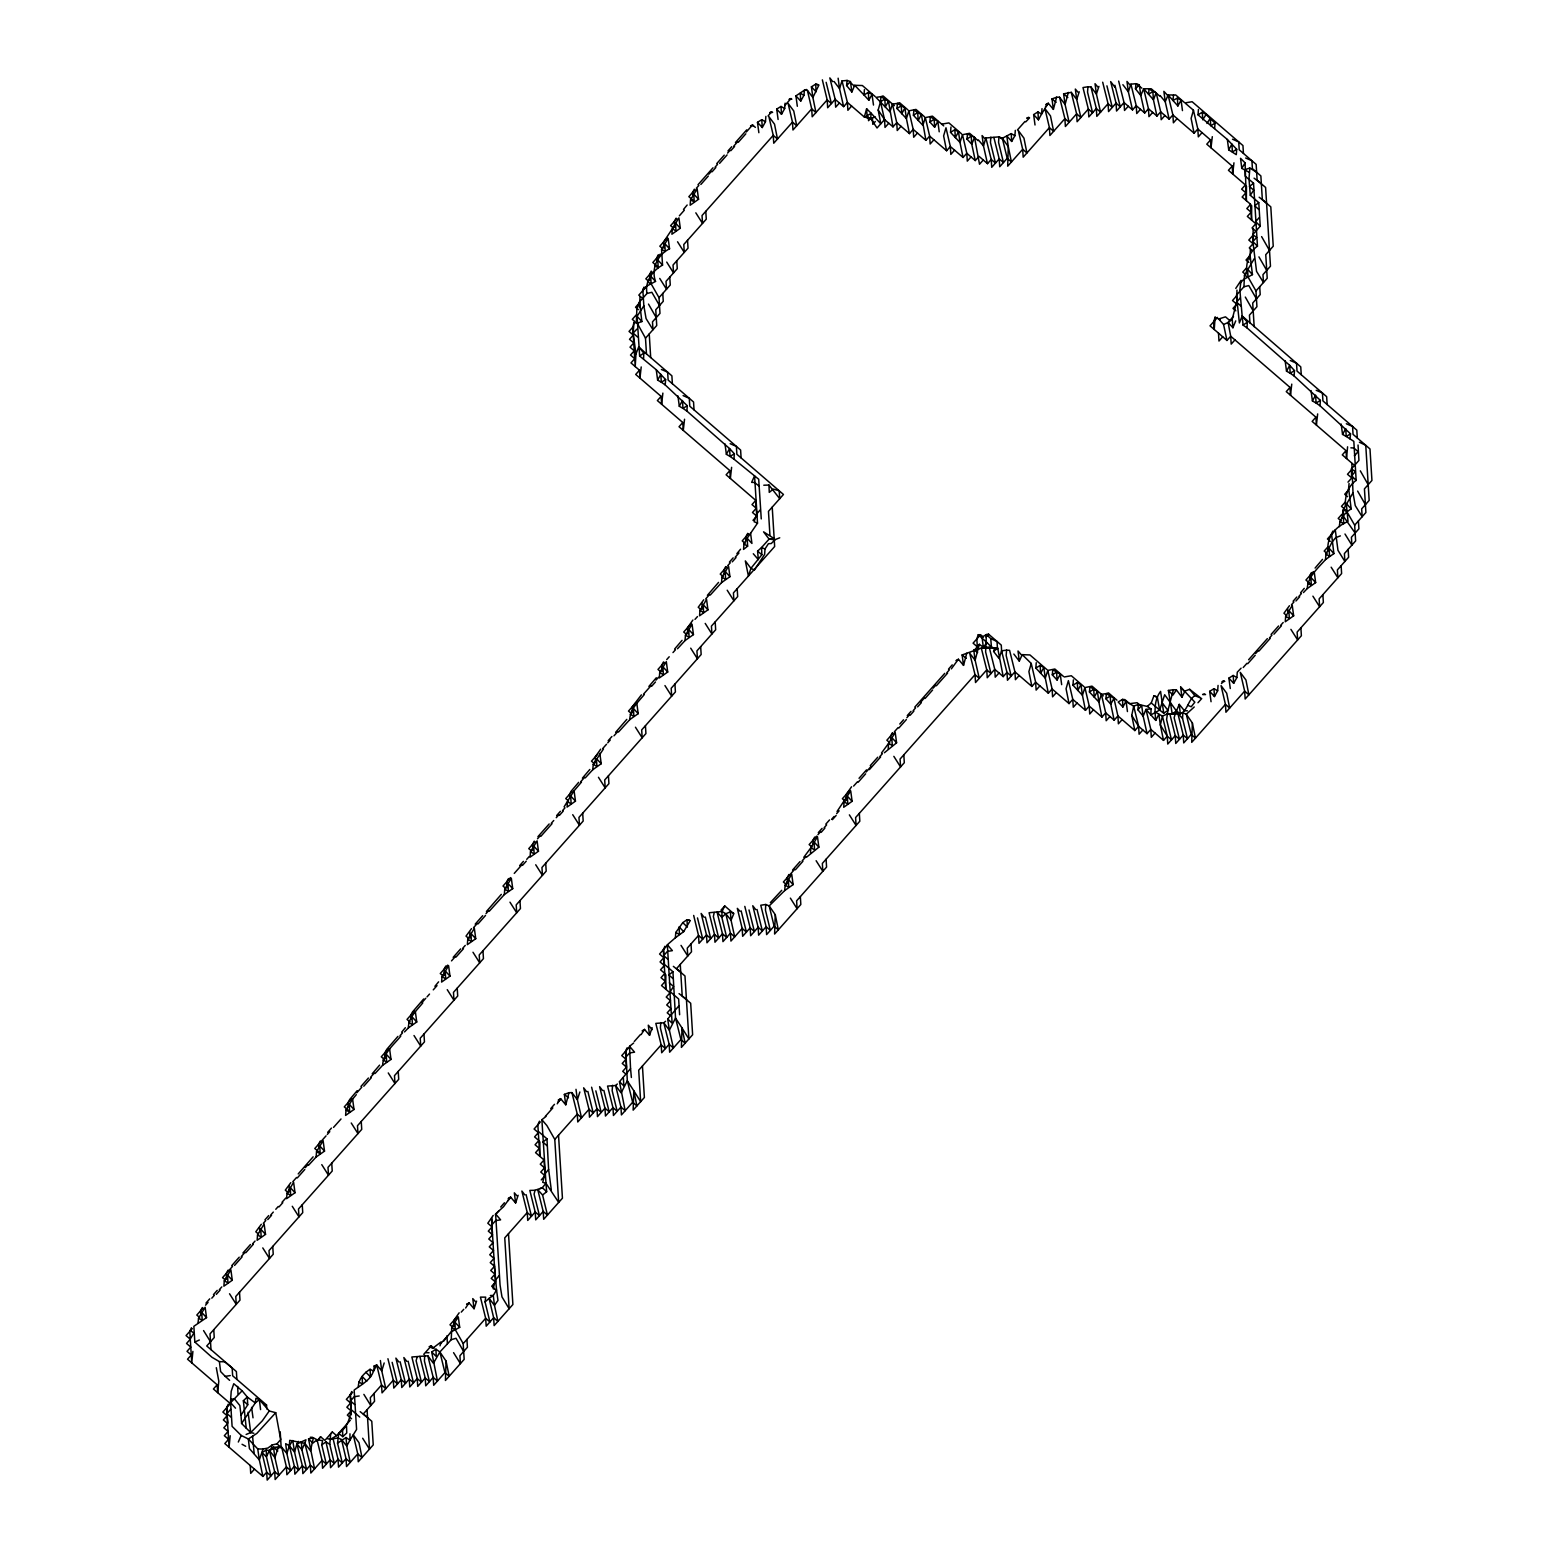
<?xml version="1.0" encoding="UTF-8"?>
<svg xmlns="http://www.w3.org/2000/svg" width="1558" height="1558" viewBox="0 0 1558 1558"><rect width="100%" height="100%" fill="white"/><g stroke="black" fill="none" stroke-linecap="round" stroke-linejoin="round"><path stroke-width="1.5" d="M1194.83 695.628C1187.994 700.146 1187.858 710.136 1180.341 713.954L1176.271 710.74L1164.683 694.751L1159.658 710.078L1150.875 714.927L1151.07 708.909L1145.967 709.377L1150.817 729.417L1147.078 733.643L1143.163 716.213L1145.967 709.377L1155.763 720.4C1154.575 710.584 1154.264 699.678 1160.574 691.401L1163.729 713.233L1167.955 710.39L1173.408 689.707L1176.426 689.941L1181.957 697.244L1184.995 691.051L1189.63 689.298L1201.004 698.198L1194.83 695.628L1189.63 689.298M1256.644 172.276L1249.867 168.069L1248.99 178.644L1250.295 195.295L1258.767 202.598L1260.227 226.222L1252.729 234.654L1252.885 241.607L1256.546 271.365L1263.46 282.504L1262.973 274.636L1270.471 266.204L1265.602 187.447L1257.131 180.144L1256.157 164.388L1239.214 149.782L1238.727 141.914L1232.495 139.207M349.966 1433.808L349.927 1440.215L346.752 1446.038L350.258 1462.358L346.032 1458.697L341.514 1439.553L337.989 1437.898L330.354 1439.417L327.102 1438.54M539.886 1141.878L539.789 1156.289L537.841 1124.798L539.477 1121.195M665.85 974.782L665.753 989.194L663.319 949.815L664.954 946.232M1246.478 186.278L1246.361 200.67L1245.076 162.85L1240.538 158.312L1241.804 168.381L1249.029 172.198M1251.678 205.675L1251.58 220.087L1250.607 204.332L1242.135 197.029L1245.874 192.803L1241.648 189.141L1245.387 184.935L1228.444 170.309L1232.203 166.102L1206.788 144.173L1210.527 139.947L1197.829 128.983L1193.447 110.228L1184.976 102.925L1192.123 101.718L1242.953 145.556L1243.44 153.424M1328.176 550.772C1326.325 539.185 1333.648 528.863 1343.619 523.683L1343.288 509.739L1353.006 492.834L1351.838 463.505M761.258 518.931L758.707 479.241L733.954 459.143L734.363 453.767L729.572 448.568L686.883 411.078L687.292 405.703L665.208 384.923L665.617 379.548L656.249 369.733L639.637 356.022L637.086 316.332L643.844 305.816L642.85 290.08L644.116 287.081L642.558 290.918M424.711 1355.285L424.419 1361.03L429.463 1381.595L425.217 1377.954L419.842 1356.375L411.857 1356.979L417.232 1378.518L417.719 1386.386L425.217 1377.954L425.704 1385.822L433.202 1377.389L427.807 1355.791L419.842 1356.375M643.551 358.768L643.844 353.101L638.702 346.908L635.956 353.919L635.216 366.578L632.782 327.199L633.989 322.409L637.241 323.285L641.877 321.552L639.501 301.921L646.998 293.469L651.848 292.3L659.501 305.524M1182.541 718.433L1177.867 713.545L1183.243 735.045L1187.469 738.687L1182.541 718.433L1182.853 712.766L1166.942 714.07L1162.424 716.115L1155.121 712.064M1345.469 506.058C1344.593 496.574 1348.06 485.921 1356.161 480.409L1353.824 441.362L1350.026 438.889L1350.533 433.825L1319.996 405.762L1320.405 400.387L1294.094 375.945L1294.503 370.59L1289.712 365.37L1247.023 327.881L1247.315 322.194L1242.174 316.021L1239.856 290.002L1241.064 280.382L1235.767 288.425M765.757 904.477L765.445 910.125L770.353 930.379L766.127 926.718L760.771 905.237L765.757 904.477L769.185 905.899L775.261 914.682L778.338 929.814L774.112 926.153L769.185 905.899L784.726 890.533L793.119 884.593L791.717 874.213L785.135 885.158L784.726 890.533M313.392 1437.82L310.451 1450.771L304.842 1443.292L289.749 1440.332L289.34 1445.707L294.384 1466.312L298.61 1469.954L294.559 1452.095L296.896 1443.954L305.933 1439.806L304.842 1443.292L310.354 1465.182L314.58 1468.824L308.542 1438.949L313.392 1437.82L317.034 1439.767L322.078 1460.391L326.323 1464.053L321.766 1444.831L325.973 1441.89L330.062 1459.827L334.308 1463.488L329.77 1444.344L330.686 1433.847L332.341 1431.977L336.586 1435.639L350.336 1420.156M646.998 293.469C644.603 281.784 652.568 270.43 662.539 265.113L661.566 249.377L668.168 238.413L669.551 248.774C657.71 254.675 650.855 268.541 655.529 281.414L646.706 286.107L642.85 290.08M1162.443 703.164L1167.955 710.39L1166.591 719.582L1171.499 739.816L1167.273 736.174L1160.359 725.035L1158.84 714.285L1155.763 720.4M990.83 137.123L990.46 142.576L995.484 163.103L991.239 159.442L985.883 137.98L998.931 136.87L1002.359 138.273L1008.279 146.608L1011.434 161.974L1007.208 158.312L1002.359 138.273L1011.2 133.599L1014.901 135.721L1011.687 141.447L1006.799 135.974L1008.279 146.608L1007.695 166.18L1022.691 149.295L1018.309 130.56L1023.957 138.156L1026.917 152.957L1022.691 149.295L1023.178 157.183L1049.41 127.639L1044.912 108.573L1048.261 103.218L1053.383 109.372L1056.616 97.219L1059.537 97.2L1065.088 104.503L1069.119 122.284L1064.893 118.642L1059.537 97.2M1215.104 317.189L1214.247 329.498L1213.76 321.63L1215.104 317.189L1220.342 319.838M775.124 539.633L771.268 543.528L768.406 543.703L765.017 548.961L764.627 554.395L754.442 569.975L750.937 568.358L745.328 560.899L748.424 576.032L750.937 568.358L761.843 554.745L761.57 547.52L769.087 539.107L774.17 538.62L763.556 531.843L769.087 539.107L775.124 539.633L779.74 537.802M612.547 1085.303L612.158 1090.697L617.182 1111.263L612.956 1107.621L607.562 1086.082L615.566 1085.517L617.338 1083.998M660.787 1022.574L660.397 1027.968L665.422 1048.534L661.196 1044.873L655.821 1023.392L663.786 1022.788L665.578 1021.269M864.417 89.585L864.028 94.98L868.838 100.218L872.013 94.454L868.332 92.331L864.028 94.98L854.699 85.3L851.856 92L846.598 85.534L847.104 80.432L842.021 80.919L839.509 88.553L843.638 106.626L847.396 102.419L842.021 80.919M1042.01 108.632L1041.601 114.026L1038.426 119.83L1033.636 114.61L1037.94 111.942L1041.601 114.026L1044.912 108.573L1050.481 115.935L1053.636 131.3L1049.41 127.639L1049.897 135.507L1064.893 118.642L1065.38 126.51L1076.617 113.851L1071.261 92.35L1063.608 93.85L1065.088 104.503L1068.34 92.409M1137.944 709.805L1141.663 705.501L1143.163 716.213L1137.944 709.805L1138.333 704.411L1147.253 706.436L1151.07 708.909M1227.334 139.46L1236.701 149.276L1236.292 154.67L1228.717 149.841L1227.334 139.46L1198.024 114.825L1198.433 109.469M1303.442 592.566L1307.259 588.554C1307.766 576.616 1318.146 568.066 1325.507 559.575L1325.916 554.181L1332.071 542.048L1335.751 537.607L1340.386 535.894M224.294 1280.793L223.885 1286.168L232.278 1280.228L230.896 1269.848L224.294 1280.793L227.974 1282.877L227.468 1275.009L232.278 1280.228M257.537 1234.929L257.128 1240.304L265.522 1234.364L264.139 1223.984L257.537 1234.929L261.199 1237.033L260.712 1229.165L265.522 1234.364M287.023 1193.292L286.614 1198.667L295.007 1192.727L293.625 1182.366L287.023 1193.292L290.703 1195.395L290.216 1187.527L295.007 1192.727M316.118 1157.029L316.527 1151.674L323.129 1140.729L324.512 1151.109L316.118 1157.029L308.542 1165.248M352.614 1099.091L346.012 1110.036L345.603 1115.411L353.997 1109.471L352.614 1099.091L356.295 1094.651M375.03 1073.54L382.606 1065.321C383.054 1053.286 393.687 1044.931 400.776 1036.128M404.515 1031.922L408.352 1027.91C408.391 1017.802 416.765 1010.285 422.763 1002.943M442.005 976.691L441.596 982.066L449.989 976.126L448.607 965.746L442.005 976.691L445.685 978.794L445.179 970.907L449.989 976.126M467.751 939.279L467.342 944.654L475.735 938.714L474.353 928.334L467.751 939.279L471.431 941.383L470.944 933.495L475.735 938.714M504.325 894.584L504.734 889.209L511.336 878.264L512.718 888.644L504.325 894.584L489.251 911.235M530.48 851.798L530.071 857.153L538.464 851.233L537.082 840.853L530.48 851.798L534.16 853.881L533.673 846.013L538.464 851.233M585.243 777.89L592.819 769.671L593.228 764.296L603.491 748.931M618.487 732.026L629.802 719.601C629.841 709.494 638.215 701.957 644.233 694.615M690.564 199.833L690.155 205.208L698.549 199.268L697.166 188.888L690.564 199.833L694.245 201.936L693.758 194.068L698.549 199.268M659.716 672.589L659.307 677.964L667.7 672.024L666.318 661.644L659.716 672.589L663.396 674.692L662.89 666.824L667.7 672.024M685.053 640.552L685.462 635.177L692.064 624.232L693.446 634.612L685.053 640.552L677.477 648.771M699.951 610.424L699.561 615.799L707.936 609.86L706.553 599.479L699.951 610.424L703.632 612.528L703.145 604.66L707.936 609.86M721.549 582.614L721.958 577.239L728.56 566.294L729.942 576.674L721.549 582.614L710.234 595.059M750.547 533.07L751.93 543.45L747.158 538.27L743.964 544.034L743.556 549.409L747.626 546.137L747.158 538.27L757.519 523.137L754.578 475.872L751.638 482.357L754.617 482.474L758.765 485.882M810.472 853.102L810.881 847.747L817.483 836.802L818.865 847.182L806.635 857.114M888.196 748.736L888.605 743.38L895.207 732.435L896.59 742.815L884.379 752.748M1014.901 135.721L1015.31 130.346M1006.585 650.114L1006.156 655.47L1011.2 676.055L1006.974 672.394L1001.58 650.855L1006.585 650.114L1009.584 650.348L1014.94 671.829L1015.426 679.697L1019.185 675.49M1063.335 676.308L1054.863 669.005L1047.794 670.446L1052.098 688.967L1048.339 693.193L1045.301 678.158L1035.836 668.07L1036.245 662.695M1236.877 677.555L1233.196 675.451L1228.892 678.12L1233.683 683.339L1236.877 677.555L1237.286 672.18L1241.103 668.168M1285.662 616.384L1285.253 621.759L1293.646 615.819L1292.264 605.439L1285.662 616.384L1289.342 618.468L1288.855 610.6L1293.646 615.819M765.465 121.758L761.784 119.654L757.48 122.322L762.271 127.542L765.465 121.758L765.874 116.402M784.687 108.534L781.006 106.431L776.702 109.099L781.493 114.318L784.687 108.534L785.096 103.179M978.054 140.609L969.582 133.287L962.493 134.728L966.797 153.268L963.058 157.475L960.001 142.46L950.536 132.372L950.964 127.016M1001.755 652.997L1001.268 645.109L988.551 634.164L986.37 634.573L985.61 651.965L991.005 673.523L986.759 669.882L981.365 648.264L997.685 648.147L1003.216 676.62L1006.974 672.394L1007.461 680.262L1014.94 671.829L1031.883 686.455L1035.642 682.229L1031.24 663.455L1022.243 654.652L1019.302 661.118L1013.83 654.048M1087.951 86.781L1087.542 92.136L1092.586 112.721L1088.341 109.06L1082.985 87.56L1087.951 86.781L1090.951 86.956L1096.423 94.084L1100.571 112.157L1096.326 108.495L1090.951 86.956M1103.298 695.881L1092.002 686.143L1084.933 687.584L1089.237 706.105L1085.478 710.331L1082.44 695.296L1072.975 685.208L1073.384 679.872M1214.617 128.496L1215.045 123.16L1206.087 114.494L1202.328 112.195L1198.024 114.825M1217.655 690.778L1213.974 688.675L1209.67 691.343L1214.461 696.562L1217.655 690.778L1218.064 685.423M679.619 1014.745L678.645 998.99L670.174 991.686L667.35 944.752L675.374 937.78L675.802 932.463L682.793 922.628L687.039 919.746L689.551 920.291M333.178 1439.144L338.047 1459.262L342.293 1462.923L337.541 1443.175L338.709 1433.418C351.524 1424.538 352.03 1408.432 350.394 1394.274M1250.022 259.738L1250.373 249.261M1252.126 250.351L1249.302 247.917L1253.041 243.71L1253.138 229.279M1349.072 483.486L1348.468 490.03L1344.729 494.237L1347.553 496.671M1347.592 446.795L1346.521 458.519L1346.034 450.651L1312.148 421.42L1315.906 417.193L1286.265 391.623L1290.005 387.397L1230.703 336.236L1228.113 322.506L1233.488 316.274M1159.717 96.09L1151.245 88.787L1143.65 88.767L1148.46 108.748L1144.721 112.974L1140.807 95.525L1135.47 88.825L1135.977 83.684L1130.894 84.171L1128.362 91.825L1132.51 109.897L1136.249 105.671L1130.894 84.171M1101.389 694.323L1105.693 712.843L1101.934 717.069L1098.896 702.035L1101.389 694.323L1106.394 693.602L1113.951 698.354L1117.904 715.94L1114.165 720.166L1110.776 704.177L1105.888 698.744L1106.394 693.602L1108.459 692.882L1116.93 700.185M557.822 1102.285L560.335 1099.481L558.212 1100.104L560.627 1098.663L565.749 1104.797L569.001 1092.684L571.903 1092.606L577.375 1099.675L581.504 1117.748L577.278 1114.106L571.903 1092.606M642.441 1065.984L644.389 1097.475L633.152 1110.133L633.794 1090.736L627.309 1080.765L625.79 1050.501M680.262 964.441L682.209 995.932L690.681 1003.255L692.628 1034.746L681.391 1047.404L682.034 1028.007L675.529 1018.036L672.939 971.705L664.468 964.402L663.611 948.958M807.395 90.364L811.699 108.885L815.944 112.546L812.886 97.492L807.395 90.364L804.415 90.208L795.924 95.875L800.734 101.095L803.928 95.33L804.415 90.208L806.499 89.488M924.439 116.714L915.968 109.411L908.898 110.852L913.202 129.372L909.463 133.599L906.405 118.564L896.941 108.495L897.447 103.393L899.531 102.672L908.002 109.975M925.355 117.61L922.862 125.322L913.397 115.253L913.903 110.131L921.382 114.688L925.919 140.337L929.659 136.13L925.355 117.61L932.424 116.149L943.72 125.906M937.838 121.407L934.644 127.191L929.853 121.991L930.36 116.869L937.838 121.407L939.221 131.807M958.092 660.047L955.989 660.67L958.404 659.229L963.526 665.363L966.778 653.25L983.351 647.33L991.433 647.037L995.484 648.576M1060.258 674.244L1057.084 680.028L1052.293 674.828L1052.799 669.726L1060.258 674.244L1061.66 684.644M1089.431 691.966L1089.938 686.864L1097.416 691.401L1098.896 702.035L1089.431 691.966L1093.735 689.318L1094.222 697.186L1097.416 691.401M1173.486 95.369L1172.979 100.472L1177.887 105.963L1181.081 100.218L1177.381 98.076L1172.979 100.472L1168.091 94.98L1165.248 101.737L1169.162 119.148L1172.901 114.941L1168.091 94.98L1175.686 94.96L1184.158 102.283M230.195 1435.716L229.045 1447.207L226.611 1407.848L228.228 1404.167M358.321 1387.029C358.204 1379.453 363.968 1373.085 370.083 1369.287L373.647 1371.079L376.724 1364.964L381.554 1385.004L385.8 1388.645L381.768 1370.904L376.724 1364.964L374.154 1365.996C374.407 1378.07 362.488 1383.855 354.153 1390.067L356.587 1429.426L349.927 1440.215L346.032 1437.528L337.541 1443.175M443.621 1341.224L450.866 1332.051L459.688 1327.358L458.325 1316.997L454.917 1322.158L455.287 1329.734L463.193 1343.619L464.167 1359.374L445.432 1380.466L446.075 1361.088L439.882 1351.993L435.948 1349.17L431.702 1351.993L437.447 1381.031L433.202 1377.389L433.689 1385.257L444.945 1372.598L439.882 1351.993L451.255 1339.685L456.027 1338.283L463.68 1351.507M192.9 1351.39L191.751 1362.861L189.803 1331.369L191.439 1327.747M800.345 896.61L800.831 904.497L774.599 934.04L775.261 914.682M908.898 110.852L906.405 118.564L904.925 107.93L897.447 103.393L892.442 104.113L896.746 122.634L893.007 126.86L888.469 101.192L884.808 99.108L880.484 101.757L878.186 110.014L880.776 123.764L871.175 113.267L864.963 117.142L870.649 118.35L871.175 113.267L866.638 108.768L864.32 117.025L870.649 118.35L877.037 127.99L884.535 119.557L880.484 101.757L880.991 96.654L883.074 95.934L894.37 105.671M993.868 137.416L999.223 158.877L991.725 167.31L991.239 159.442L987.499 163.668L979.028 156.345L975.269 160.571L971.764 144.271L966.973 139.071L967.499 133.988L974.529 137.318L979.515 164.233L983.254 160.007M1300.891 627.835L1301.378 635.722L1245.154 699.016L1244.667 691.148L1248.893 694.79L1245.933 679.989L1240.285 672.394L1244.667 691.148L1225.932 712.24L1225.445 704.372L1229.671 708.014L1226.691 693.213L1221.063 685.637L1225.445 704.372L1191.714 742.348L1192.376 723.009L1186.3 714.207L1182.853 712.766M198.022 1323.268L198.548 1318.204L205.13 1307.259L206.532 1317.64L193.854 1326.306L194.828 1342.042L211.985 1357.291L219.386 1361.614L224.722 1361.828L232.161 1367.905L232.648 1375.772L266.535 1405.004L266.769 1408.958M1339.413 526.643C1339.276 519.067 1345.041 512.699 1351.175 508.882L1348.683 488.92M639.54 306.945L640.007 296.78M1233.955 162.811L1232.69 173.97L1232.203 166.102M1235.825 310.84L1233.001 308.387L1236.74 304.18L1236.955 290.08M641.214 366.948L639.949 378.107L639.462 370.22L630.99 362.917L634.729 358.691L630.503 355.049L634.242 350.823L630.016 347.161L633.755 342.955L629.529 339.293L633.269 335.067L629.043 331.426L632.782 327.199M662.871 393.103L661.605 404.243L661.118 396.375L635.703 374.446L639.462 370.22M684.546 419.238L683.28 430.397L682.793 422.51L657.379 400.581L661.118 396.375M731.617 467.322L730.351 478.462L729.865 470.594L679.035 426.736L682.793 422.51M1212.299 136.676L1211.014 147.815L1210.527 139.947M1291.757 384.125L1290.491 395.265L1290.005 387.397M1317.659 413.922L1316.393 425.061L1315.906 417.193M463.193 1343.619L485.668 1318.302L489.913 1321.963L485.064 1301.904L485.687 1297.152L480.429 1297.113L485.668 1318.302L486.174 1326.189L493.652 1317.737L489.076 1298.398L493.282 1295.477L496.554 1289.966L494.314 1264.142M636.404 321.006L636.852 309.166L639.501 301.921M1246.887 273.799C1245.563 263.73 1248.756 252.123 1257.462 246.183L1253.547 183.201L1245.193 176.21L1245.154 169.549L1249.867 168.069M977.626 652.549L973.731 649.842L975.133 660.241L969.66 653.172L975.035 674.653L979.261 678.314L975.133 660.241L979.339 644.291L983.351 647.33L986.896 642.519L978.249 634.71L976.827 638.936L977.314 646.823L973.575 651.03M280.206 1431.724L281.18 1447.479L275.961 1447.577L269.417 1450.479L274.675 1471.667L278.901 1475.309L274.909 1457.645L278.531 1446.564L281.706 1447.246L286.886 1453.536L290.645 1470.538L286.399 1466.876L281.706 1447.246M321.766 1444.831L322.584 1440.624L317.034 1439.767L312.944 1443.078L308.542 1438.949M1254.307 258.609L1244.472 275.182L1243.946 286.769L1236.429 295.144L1239.389 322.954L1242.174 316.021L1300.755 366.87L1301.242 374.738M633.989 322.409L633.152 333.081L635.956 353.919M459.688 1327.358L454.917 1322.158L451.703 1327.883L451.255 1339.685M1127.447 711.558L1126.083 701.217L1122.89 707.02L1118.177 702.015L1122.5 699.406L1133.698 706.144L1138.606 726.34L1134.847 730.566L1131.751 715.414L1133.698 706.144L1138.333 704.411M714.246 912.501L713.35 916.494L718.705 937.994L714.479 934.333L709.085 912.754L722.075 911.488L725.814 913.748L731.053 920.213L734.675 936.864L730.449 933.203L725.814 913.748L730.39 911.839L733.896 913.455L731.053 920.213L730.39 911.839M271.189 1448.921L272.105 1444.987L276.954 1443.818L280.693 1439.592L275.727 1412.697L269.261 1410.983L259.349 1399.61L255.94 1398.266L255.278 1402.96L241.587 1423.467L250.702 1432.581L253.876 1433.263M1240.324 297.831L1236.604 302.155L1232.222 319.273L1232.923 327.745L1228.113 322.506L1223.575 324.473L1218.668 318.981L1225.503 316.839L1229.729 320.481M440.018 1345.82L440.972 1341.964L432.715 1348.293L429.19 1346.618L431.254 1345.878L434.078 1348.332M535.056 1190.293L534.082 1194.129L539.457 1215.63L535.212 1211.988L529.837 1190.409L535.056 1190.293L542.301 1187.683L545.982 1183.301L541.872 1119.715L545.962 1116.463M1031.24 663.455L1028.903 671.595L1031.883 686.455M1193.447 110.228L1191.11 118.408L1194.09 133.209L1197.829 128.983L1198.316 136.851L1202.055 132.644M417.154 1357.096L416.103 1360.679L421.478 1382.18L417.232 1378.518L409.754 1386.951L409.248 1379.083L403.873 1357.544L406.813 1361.4M1342.198 518.152L1343.288 509.739L1346.949 511.803L1354.662 525.163L1355.635 540.918L1344.398 553.577L1344.885 561.464L1337.971 550.325L1335.264 529.739M985.883 137.98L983.468 145.926L987.499 163.668M276.954 1443.818L281.18 1447.479L273.487 1447.187L274.909 1457.645L269.417 1450.479L266.321 1450.011L261.978 1452.562L266.691 1472.232L262.932 1476.439L259.329 1459.885L263.049 1449.037L267.937 1448.025L272.105 1444.987M384.183 1362.958L381.768 1370.904L380.386 1360.543M1001.58 650.855L999.087 658.547L993.595 651.419L994.666 647.894M962.493 134.728L960.001 142.46L958.521 131.826L954.84 129.703L950.536 132.372M1047.794 670.446L1045.301 678.158L1043.821 667.525L1040.14 665.422L1035.836 668.07M1084.933 687.584L1082.44 695.296L1080.96 684.663L1077.279 682.56L1072.975 685.208M892.442 104.113L889.949 111.825L875.986 97.375L880.991 96.654L884.808 99.108L885.295 106.976L888.469 101.192M507.791 1200.751L510.303 1197.927L508.181 1198.55L510.576 1197.07L515.62 1202.971L518.132 1195.278M729.865 470.594L726.125 474.8L755.766 500.391L756.623 514.159L754.091 521.735L757.519 523.137M579.868 1091.983L577.375 1099.675L575.993 1089.315M1098.935 86.391L1096.423 94.084L1095.04 83.704L1097.747 86.917M644.252 1030.266L642.13 1030.89L644.525 1029.41L649.569 1035.31L652.101 1027.657M1079.246 91.786L1076.714 99.439L1080.862 117.493L1076.617 113.851L1077.104 121.719L1088.341 109.06L1088.828 116.928L1096.326 108.495L1096.813 116.363L1108.069 103.704L1102.694 82.223M468.744 1303.695L466.621 1304.319L469.016 1302.839L474.06 1308.739L476.592 1301.105M1187.41 710.779L1184.489 710.799L1179.25 704.352L1175.141 714.09L1174.148 717.829L1179.484 739.252L1175.258 735.61L1169.902 714.129L1166.942 714.07M1147.253 706.436L1151.265 702.97L1153.933 695.744L1157.282 696.913L1159.658 710.078L1163.729 713.233M974.529 137.318L971.764 144.271L971.199 136.169L966.973 139.071M1156.192 92.798L1153.426 99.731L1156.932 116.071L1160.691 111.845L1156.192 92.798L1149.044 89.157L1148.538 94.24L1153.426 99.731L1152.842 91.591L1148.538 94.24L1143.65 88.767L1140.807 95.525L1139.307 84.853L1135.977 83.684L1141.839 88.144M1232.923 327.745L1235.728 320.89M238.316 1442.026L241.217 1435.444L232.103 1426.368L230.623 1402.687L242.133 1390.788L247.294 1397.02L255.278 1402.96L259.349 1399.61L260.576 1409.601M351.738 1391.528L350.122 1395.131L351.329 1414.82M1331.194 534.745L1332.83 531.122M494.529 1288.68L491.705 1286.246L495.463 1282.02L491.218 1278.378L494.977 1274.152L490.731 1270.491L494.49 1266.284L490.244 1262.623L494.003 1258.397L489.757 1254.755L493.516 1250.529L489.27 1246.867L493.029 1242.661L488.784 1239L492.523 1234.773L488.297 1231.132L492.036 1226.906L487.81 1223.244L493.204 1215.435M627.153 1047.774L625.498 1051.358L626.472 1067.113L622.733 1071.339L625.556 1073.774M304.842 1443.292L301.901 1449.738L306.595 1469.389L302.369 1465.747L296.896 1443.954L298.318 1441.384M658.255 254.791L656.58 258.297L656.833 262.231M651.244 271.092L649.569 274.598L649.939 280.498M747.723 533.342L745.99 536.673L746.224 540.607M676.094 218.159L674.341 221.431L674.711 227.351M694.362 189.2L692.589 192.471L692.843 196.405M202.326 1307.552L200.573 1310.823L200.807 1314.757M228.072 1270.14L226.319 1273.412L226.67 1279.313M258.628 1234.209L255.804 1231.774L261.316 1224.296M288.133 1192.591L285.309 1190.156L290.801 1182.658M320.305 1141.021L318.553 1144.293L318.786 1148.227M445.783 966.038L444.03 969.31L444.381 975.23M468.841 938.559L466.017 936.124L471.529 928.626M508.512 878.556L506.759 881.828L507.129 887.729M534.258 841.145L532.505 844.417L532.875 850.317M663.494 661.955L661.741 665.227L662.092 671.128M701.061 609.704L698.237 607.269L703.749 599.791M725.736 566.586L723.983 569.858L724.236 573.792M788.913 874.505L787.16 877.777L787.511 883.678M814.659 837.094L812.906 840.366L813.14 844.3M892.383 732.727L890.631 735.999L890.864 739.933M1286.772 615.663L1283.948 613.229L1289.44 605.731M1311.447 572.546L1309.694 575.817L1309.927 579.751M1113.951 698.354L1110.776 704.177L1110.192 696.075L1105.888 698.744M665.617 379.548L661.313 382.216L657.632 380.113L660.826 374.348L661.313 382.216L665.208 384.923M687.292 405.703L682.969 408.371L679.307 406.268L682.482 400.484L682.969 408.371L686.883 411.078M904.925 107.93L901.751 113.715L901.264 105.847L896.941 108.495M734.363 453.767L730.059 456.436L726.379 454.332L729.572 448.568L730.059 456.436L733.954 459.143M921.382 114.688L918.188 120.472L917.701 112.585L913.397 115.253M246.242 1428.277L243.36 1400.72L247.294 1397.02L247.741 1404.79L240.984 1415.248L241.587 1423.467M958.521 131.826L955.346 137.61L954.84 129.703M1228.717 149.841L1231.911 144.076L1232.397 151.944L1236.701 149.276M1043.821 667.525L1040.627 673.309L1040.14 665.422M1080.96 684.663L1077.766 690.447L1077.279 682.56M1294.503 370.59L1290.199 373.238L1286.519 371.155L1289.712 365.37L1290.199 373.238L1294.094 375.945M1320.405 400.387L1316.101 403.035L1312.42 400.951L1315.614 395.167L1316.101 403.035L1319.996 405.762M1350.533 433.825L1346.229 436.474L1342.548 434.409L1345.742 428.625L1346.229 436.474L1350.026 438.889M678.801 1005.942L667.7 1018.99L669.375 1030.189L675.529 1018.036L680.904 1039.537L669.648 1052.195L669.161 1044.308L673.407 1047.969L669.375 1030.189L663.786 1022.788L669.161 1044.308L661.683 1052.76L661.196 1044.873L638.702 1070.21L640.65 1101.701L633.794 1090.736L636.91 1105.927L632.665 1102.266L627.309 1080.765L621.136 1092.918L615.566 1085.517L620.941 1107.056L625.167 1110.698L619.461 1081.719L630.542 1068.632L629.549 1046.294L633.639 1043.023M1241.804 168.381L1245.076 162.85M190.602 1338.439L193.913 1332.986L190.115 1330.551M1206.087 114.494L1202.737 119.81L1202.328 112.195M1206.963 123.471L1210.313 118.155L1210.722 125.77L1215.045 123.16M510.576 1197.07L503.526 1206.729L495.6 1213.955L500.06 1285.038L501.968 1296.879L509.135 1308.739L504.753 1237.87L527.247 1212.552L521.872 1191.052L524.793 1194.889M641.136 1034.59L644.525 1029.41M670.174 991.686L673.562 986.487L669.356 982.884M465.628 1308.019L469.016 1302.839M1356.161 480.409L1351.584 475.833L1351.429 468.88L1358.927 460.447L1358.05 445.004M581.485 782.097L574.084 790.782L564.074 806.888M557.219 1103.824L560.627 1098.663M958.404 659.229L951.334 668.869M1250.295 195.295L1253.703 190.154L1249.477 186.493L1253.547 183.201M1176.426 689.941L1172.979 695.043L1168.403 690.447L1173.408 689.707M269.261 1410.983L262.289 1420.857L250.702 1432.581L246.125 1434.47M319.059 1438.93L320.617 1436.768L324.862 1440.429L332.341 1431.977M979.339 644.291L977.314 646.823L973.088 643.162L979.32 636.131M675.374 937.78L683.689 931.626L690.252 920.583L687.039 919.746L687.331 927.127L682.793 922.628M692.882 620.045L687.487 627.816L687.838 633.716M459.162 1312.81L453.748 1320.561L454.118 1326.481M600.667 749.184L595.253 756.935L595.604 762.836M851.564 786.771L846.15 794.522L846.5 800.423M439.882 1351.993L433.416 1363.269L427.807 1355.791M499.066 1275.729L495.405 1280.189L493.185 1288.719L496.554 1289.966L497.976 1300.443L494.47 1305.312L497.898 1321.398L493.652 1317.737L494.139 1325.605L512.894 1304.513L508.492 1233.644M538.523 1131.556L546.975 1138.82L548.611 1169.415L544.93 1173.856L542.71 1182.308L545.982 1183.301L558.679 1202.406L554.784 1139.424L546.897 1125.577L541.872 1119.715M683.495 209.434L687.156 205.013M736.876 553.635L740.556 549.214M718.55 582.4L707.39 595.312M682.053 640.357L674.633 649.024M656.308 677.769L648.888 686.435M626.803 719.387L615.644 732.279M589.82 769.477L582.4 778.143M501.325 894.37L486.427 911.488M434.916 986.292L438.596 981.852M401.672 1032.136L405.353 1027.715M379.607 1065.127L372.187 1073.793M313.119 1156.834L298.201 1173.934M881.516 752.962L888.605 743.38L892.286 745.464L891.799 737.596L896.59 742.815M837.036 811.484L850.726 790.938L852.109 801.318L843.715 807.258L844.124 801.883L847.805 803.986L847.299 796.119L852.109 801.318M803.792 857.328L810.881 847.747L814.561 849.831L814.074 841.963L818.865 847.182M781.726 890.319L770.353 902.627M1322.508 559.38L1315.108 568.066M1300.579 592.78L1304.26 588.359M230.662 1409.308L226.962 1413.671L227.877 1422.727M550.734 1108.595L554.473 1104.33M948.51 669.142L952.23 664.876M500.702 1207.041L504.441 1202.776M698.003 184.72L712.999 167.816M729.397 562.126L733.136 557.881M641.39 694.868L632.236 706.865L632.606 712.766M578.661 782.35L571.26 791.074L569.507 794.346L569.741 798.28M537.919 836.665L549.156 823.987M475.19 924.167L482.668 915.695M357.191 1090.678L349.79 1099.383L348.038 1102.655L348.291 1106.589M264.957 1219.817L268.716 1215.571M231.733 1265.661L239.211 1257.209M205.968 1303.092L209.726 1298.846M818.32 832.615L822.059 828.389M792.555 870.046L800.052 861.574M1293.101 601.252L1296.84 597.026M700.847 184.467L708.325 176.015M732.241 561.854L735.98 557.628M556.654 815.555L560.393 811.309M540.762 836.412L551.999 823.734M519.651 865.625L523.41 861.379M478.014 923.913L485.512 915.442M460.662 948.88L453.183 957.333M297.305 1177.926L304.784 1169.474M267.801 1219.563L271.54 1215.318M250.448 1244.53L242.951 1252.983M234.557 1265.408L242.055 1256.955M213.465 1294.62L217.205 1290.375M275.727 1412.697L256.856 1433.399L248.345 1438.988L241.217 1435.444M898.869 727.995L906.366 719.543M821.144 832.361L824.883 828.135M795.398 869.773L802.896 861.321M1295.944 600.999L1299.684 596.772M1278.592 625.985L1271.094 634.437M716.738 163.609L724.236 155.157M727.976 150.931L731.734 146.725M735.473 142.499L746.73 129.859M695.102 189.648L688.85 196.678L693.076 200.339M696.348 188.245L698.841 185.441M708.832 174.184L711.344 171.361M715.083 167.154L717.576 164.33M727.586 153.073L730.079 150.269M733.818 146.043L737.577 141.817M746.321 131.982L752.553 124.952L755.377 127.386M712.084 171.789L715.823 167.563M719.582 163.356L727.08 154.904M730.819 150.698L734.578 146.471M738.317 142.245L745.815 133.813M676.834 218.626L670.602 225.657L673.426 228.091M679.346 215.822L684.332 210.194M768.036 115.935L771.794 111.728L769.788 112.643L772.632 112.39M667.33 237.751L659.832 246.203L662.656 248.637M784.765 105.535L791.016 98.505L789.01 99.42L791.854 99.167M660.319 254.071L652.841 262.504L657.067 266.165M652.062 271.793L645.83 278.824L648.654 281.258M646.317 286.691L638.819 295.144L641.643 297.578M639.306 303.012L635.547 307.238L638.371 309.672M636.054 315.106L632.295 319.332L635.119 321.766M643.844 305.816L646.064 318.553L652.977 329.712L652.49 321.844L659.988 313.411L659.015 297.656L670.271 284.997L669.784 277.129M839.411 102.984L835.653 107.19L835.166 99.323L829.83 77.9L832.732 81.678M672.374 383.716L671.888 375.829L646.473 353.9L645.499 338.164L656.736 325.505L655.762 309.75L663.26 301.317L662.773 293.43M851.622 106.061L847.883 110.287L847.396 102.419L864.32 117.025M871.058 117.863L868.566 120.687L868.312 116.753M875.304 121.524L872.792 124.328L872.441 118.427M888.761 123.199L885.022 127.425L884.535 119.557L878.186 110.014M900.991 126.295L897.233 130.521L896.746 122.634L909.463 133.599M917.448 133.034L913.689 137.26L913.202 129.372L925.919 140.337M933.885 139.772L930.145 143.998L929.659 136.13L946.602 150.737L950.341 146.53L945.979 127.795L943.622 135.916L946.602 150.737M954.587 150.172L950.828 154.398L950.341 146.53L963.058 157.475M971.043 156.91L967.284 161.136L966.797 153.268L975.269 160.571M1017.471 129.898L1024.969 121.466M1045.437 106.82L1047.95 104.016L1045.827 104.62L1048.261 103.218M1007.208 158.312L999.71 166.745L999.223 158.877L1003.449 162.538L998.561 142.343L998.931 136.87L1001.989 138.915M755.766 500.391L752.008 504.597L756.253 508.259L752.495 512.485L756.74 516.126L753.001 520.353M756.584 514.043L760.343 509.836M748.483 533.849L742.231 540.879L745.055 543.333M1128.265 106.236L1124.525 110.462L1124.039 102.575L1118.663 81.094M726.476 567.054L720.244 574.084L723.068 576.518M727.722 565.632L730.235 562.827M735.22 557.199L738.979 552.973M705.735 598.837L709.474 594.611M1140.475 109.313L1136.736 113.539L1136.249 105.671L1144.721 112.974M691.226 623.589L683.728 632.022L686.552 634.457M694.985 619.363L697.478 616.559M664.234 662.403L657.982 669.434L660.806 671.888M666.727 659.599L669.219 656.775M672.978 652.568L675.471 649.744M1152.706 112.41L1148.947 116.636L1148.46 108.748L1156.932 116.071M635.976 702.639L628.497 711.071L631.321 713.506M643.473 694.206L650.971 685.754M655.976 680.125L658.469 677.321M608.146 740.732L611.904 736.506M597.746 754.111L591.495 761.141L594.319 763.595M602.751 748.483L606.49 744.276M607.737 742.854L610.23 740.05M613.988 735.824L617.728 731.617M1164.917 115.506L1161.177 119.713L1160.691 111.845L1169.162 119.148M572 791.522L565.749 798.572L568.573 801.007M580.745 781.688L584.484 777.461M534.998 841.612L528.766 848.643L531.59 851.077M537.51 838.788L540.003 835.984M551.24 823.325L553.752 820.501M556.245 817.697L558.738 814.873M562.496 810.666L564.989 807.842M1177.147 118.583L1173.388 122.809L1172.901 114.941L1194.09 133.209M510.518 877.602L503.02 886.054L505.844 888.488M514.257 873.395L521.755 864.943M526.74 859.334L529.253 856.51M473.515 927.692L477.274 923.466M486.018 913.611L488.511 910.807M447.769 965.103L440.271 973.536L443.095 975.97M451.508 960.877L455.267 956.651M462.765 948.218L465.258 945.414M456.007 957.079L463.505 948.666M423.679 998.97L412.539 1011.902L410.786 1015.173L411.02 1019.107M414.525 1010.947L407.027 1019.399L409.851 1021.834M422.023 1002.515L425.762 998.288M427.028 996.886L429.521 994.082M433.26 989.856L437.019 985.63M397.933 1036.382L386.793 1049.313L385.04 1052.585L385.391 1058.486M388.779 1048.359L381.282 1056.811L384.105 1059.245M400.017 1035.7L402.529 1032.896M360.95 1086.452L368.428 1078.019M351.796 1098.448L344.299 1106.881L348.525 1110.542M356.782 1092.82L361.787 1087.192M370.531 1077.338L374.271 1073.111M363.774 1086.199L371.271 1077.766M327.706 1132.315L331.445 1128.089M326.031 1135.86L314.794 1148.519L319.039 1152.16M327.297 1134.438L329.79 1131.634M333.529 1127.408L341.027 1118.975M292.807 1181.704L296.546 1177.478M305.29 1167.643L307.783 1164.819M263.302 1223.342L265.795 1220.518M270.8 1214.909L273.293 1212.085M275.785 1209.281L278.298 1206.457M282.037 1202.25L285.796 1198.024M232.551 1266.381L222.56 1277.638L225.384 1280.072M241.295 1256.527L245.054 1252.32M252.552 1243.868L255.045 1241.064M245.794 1252.729L253.292 1244.316M203.066 1308.019L196.814 1315.049L199.638 1317.484M205.559 1305.195L208.051 1302.391M211.81 1298.165L214.303 1295.36M219.308 1289.732L221.801 1286.908M192.316 1328.546L186.064 1335.576L190.29 1339.237L186.551 1343.463L190.777 1347.105L187.038 1351.331L191.264 1354.993L187.525 1359.199L217.166 1384.789L217.653 1392.657L218.802 1381.167L216.309 1367.69M1250.607 204.332L1246.848 208.558L1251.093 212.2L1247.354 216.426L1255.806 223.729L1252.067 227.955L1254.891 230.389M217.166 1384.789L213.427 1388.996L230.37 1403.622L222.872 1412.054L227.098 1415.716L223.359 1419.942L227.585 1423.584L223.846 1427.81L228.072 1431.471L224.333 1435.678L228.559 1439.339L224.819 1443.565L262.932 1476.439M1252.554 235.823L1248.815 240.049L1253.041 243.71M1249.789 255.804L1246.03 260.011L1248.854 262.445M1246.517 267.898L1242.778 272.105L1245.602 274.539M1217.519 317.404L1210.021 325.836L1226.964 340.462L1230.703 336.236L1231.19 344.104L1234.949 339.897M1236.254 296.293L1232.514 300.519L1236.74 304.18M667.058 945.609L659.579 954.041L663.805 957.703L660.066 961.929L664.292 965.571L660.553 969.797L664.779 973.438L661.04 977.664L665.266 981.326L661.527 985.532L669.998 992.855L671.342 1014.511M1249.944 323.012L1249.438 315.144L1256.936 306.692L1255.962 290.957L1267.219 278.298L1265.758 254.675L1273.237 246.222L1270.802 206.863L1262.331 199.541L1260.87 175.918L1252.398 168.615L1251.911 160.747L1245.679 158.02M1222.718 336.801L1218.979 341.027L1218.492 333.139M721.003 910.145L724.743 905.938L733.214 913.241M540.334 1121.994L534.102 1129.024L538.328 1132.666L534.589 1136.892L538.815 1140.553L535.076 1144.76L539.302 1148.421L535.562 1152.647L544.034 1159.95L545.008 1175.706L541.249 1179.912M545.339 1116.365L552.837 1107.913M899.784 724.022L903.523 719.796M907.282 715.57L911.021 711.363M914.78 707.137L944.752 673.368M893.124 733.195L886.872 740.225L889.696 742.66M894.37 731.773L898.129 727.567M906.873 717.712L909.366 714.908M913.124 710.682L915.617 707.858M920.603 702.249L924.361 698.023M933.106 688.169L935.598 685.364M946.855 672.705L949.348 669.882M910.106 715.317L913.864 711.11M917.604 706.884L921.362 702.658M925.101 698.451L932.599 689.999M936.358 685.773L947.595 673.114M859.042 778.299L866.54 769.866M870.279 765.64L877.777 757.207M669.998 992.855L666.24 997.062L670.485 1000.723L666.727 1004.949L670.972 1008.591L667.214 1012.817L670.037 1015.251M849.889 790.296L842.391 798.728L845.215 801.163M853.628 786.069L857.387 781.863M866.131 772.008L871.136 766.38M879.88 756.526L882.373 753.721M986.058 636.969L988.551 634.164M858.127 782.272L865.625 773.839M869.383 769.613L880.621 756.954M825.798 824.163L829.538 819.936M254.46 1469.136L250.721 1473.362L250.234 1465.474M629.257 1047.151L621.759 1055.584L625.985 1059.245L622.246 1063.452L626.472 1067.113M634.242 1041.523L640.494 1034.493M816.645 836.14L809.147 844.592L811.971 847.026M817.892 834.737L820.384 831.933M824.143 827.707L826.636 824.903M831.641 819.274L834.134 816.45M836.627 813.646L839.139 810.822M832.381 819.683L836.14 815.477M625.849 1057.142L629.588 1052.935L634.573 1052.176L629.549 1046.294M554.784 1139.424L577.278 1114.106L577.765 1121.974L589.002 1109.315L583.646 1087.815L586.568 1091.652M794.638 869.345L783.401 882.003L786.225 884.438M802.136 860.892L805.895 856.686M495.308 1214.812L499.047 1210.585M544.034 1159.95L540.275 1164.177L544.521 1167.818L540.762 1172.044L545.008 1175.706M492.367 1232.631L491.9 1224.822L495.639 1220.596L500.624 1219.856L495.6 1213.955M352.614 1392.326L346.363 1399.357L350.608 1403.018L346.85 1407.225L351.095 1410.886L347.337 1415.112L351.582 1418.754M316.878 1440.994L320.617 1436.768M774.112 926.153L766.614 934.605L766.127 926.718L758.629 935.17L758.142 927.283L752.767 905.743L755.708 909.619M998.99 672.959L995.231 677.185L994.744 669.297L989.349 647.719M632.665 1102.266L621.428 1114.924L620.941 1107.056L613.443 1115.489L612.956 1107.621L605.458 1116.054L604.971 1108.186L599.596 1086.647L602.518 1090.503M423.757 1354.33L431.254 1345.878M457.487 1316.354L449.989 1324.787L452.813 1327.221M461.246 1312.128L463.739 1309.324M440.486 1343.911L446.737 1336.881M1039.868 685.89L1036.128 690.097L1035.642 682.229L1048.339 693.193M1056.324 692.628L1052.585 696.835L1052.098 688.967L1069.041 703.593L1072.78 699.367L1068.399 680.632L1066.062 688.772L1069.041 703.593M1077.026 703.028L1073.267 707.235L1072.78 699.367L1085.478 710.331M1093.463 709.766L1089.724 713.992L1089.237 706.105L1101.934 717.069M1109.919 716.505L1106.18 720.731L1105.693 712.843L1114.165 720.166M1346.034 450.651L1342.295 454.878L1353.59 464.615M1122.149 719.601L1118.391 723.808L1117.904 715.94L1134.847 730.566M1351.253 470.049L1347.495 474.275L1351.74 477.936L1347.982 482.143M1351.584 475.833L1355.324 471.607L1351.429 468.88M1142.832 730.001L1139.093 734.207L1138.606 726.34L1131.751 715.414M1345.216 502.124L1341.477 506.331L1345.703 509.992M1341.964 514.218L1338.205 518.424L1341.029 520.859M1155.043 733.078L1151.304 737.304L1150.817 729.417L1163.514 740.381L1167.273 736.174L1162.424 716.115L1160.359 725.035L1163.514 740.381M1334.953 530.518L1327.455 538.971L1330.279 541.405M1327.942 546.839L1324.203 551.065L1327.026 553.499M1313.433 571.591L1305.935 580.024L1310.181 583.685M1354.662 525.163L1365.899 512.504L1364.438 488.881L1371.936 480.448L1369.988 448.957L1353.045 434.331L1352.558 426.464L1346.326 423.757M1221.472 683.553L1223.984 680.749L1221.978 681.683L1224.802 681.411M1291.446 604.777L1293.938 601.972M1298.924 596.344L1301.436 593.54M1248.601 659.755L1267.355 638.644M1243.206 667.525L1246.945 663.299M1255.69 653.445L1258.202 650.64M1269.439 637.982L1271.932 635.158M1280.676 625.323L1283.188 622.499M1247.705 663.727L1255.203 655.275M1258.942 651.069L1270.179 638.41M1273.938 634.184L1281.436 625.751M1194.226 706.981L1186.3 714.207L1191.227 734.48L1183.729 742.913L1183.243 735.045L1175.745 743.478L1175.258 735.61L1167.76 744.042L1167.273 736.174M724.743 905.938L722.075 911.488L721.821 917.311L726.69 937.429L722.464 933.768L717.089 912.228L721.821 917.311L725.814 913.748M651.731 686.182L655.47 681.976M559.497 815.301L563.236 811.095M522.495 865.372L526.253 861.165M279.038 1206.885L282.796 1202.679M216.309 1294.367L220.048 1290.16M1197.966 702.755L1201.724 698.549M1259.409 217.419L1255.651 221.606L1260.227 226.222M1354.35 455.812L1358.128 451.703L1353.863 448.003L1350.883 447.828M636.969 329.05L633.152 333.081L637.456 336.918M1025.729 121.894L1029.546 117.902L1026.722 118.194L1028.708 117.24M1135.47 88.825L1139.307 84.853M1239.817 283.361L1243.654 279.408L1252.457 274.617L1249.983 254.694M846.598 85.534L850.454 81.581L847.104 80.432M338.709 1433.418L342.799 1436.651L346.752 1432.99L346.499 1425.804M753.293 553.752L758.318 559.614L757.597 551.104L761.57 547.52L765.017 548.961M1176.271 710.74L1172.278 714.265L1168.403 690.447M485.064 1301.904L489.076 1298.398L494.47 1305.312L493.282 1295.477L490.361 1295.496M542.593 1195.025L537.744 1189.669L543.197 1211.423L547.442 1215.065L542.593 1195.025L546.663 1191.714L545.982 1183.301M1325.507 559.575L1333.882 553.596L1331.525 533.966M629.802 719.601L638.196 713.661L636.813 703.281M592.819 769.671L601.213 763.732L599.83 753.351M408.352 1027.91L416.746 1021.99L415.363 1011.609M382.606 1065.321L391 1059.401L389.617 1049.021M993.595 651.419L997.685 648.147M1307.259 588.554L1315.653 582.614L1314.27 572.234M1258.767 202.598L1254.677 205.851L1258.922 209.551M672.939 971.705L668.849 974.957L673.095 978.658M546.975 1138.82L542.885 1142.072L547.131 1145.773M1228.113 322.506L1232.222 319.273M639.637 356.022L643.844 353.101M1247.023 327.881L1243.089 325.116L1247.315 322.194M330.354 1439.417L336.586 1435.639M811.406 86.839L816.1 91.786L815.691 84.151L818.943 85.028L812.886 97.492L811.406 86.839L815.691 84.151L818.223 84.697M680.301 228.247L671.926 234.206L672.316 228.812L678.918 217.867L680.301 228.247L675.51 223.028L675.997 230.915L672.316 228.812L663.591 241.977L663.961 247.878M929.853 121.991L934.157 119.323L934.644 127.191M575.467 801.143L567.073 807.083L567.482 801.727L571.143 803.811L570.656 795.943L575.467 801.143L574.084 790.782M1052.293 674.828L1056.597 672.18L1057.084 680.028M752.553 124.952L750.566 125.886L753.39 125.594M772.184 539.574L774.17 538.62M539.789 1188.851L542.301 1187.683L546.663 1191.714M194.828 1342.042L199.346 1340.016M963.526 665.363L962.123 654.964L966.778 653.25M1053.383 109.372L1051.981 98.933L1056.616 97.219M565.749 1104.797L564.366 1094.398L569.001 1092.684M976.068 649.842L978.677 648.965M870.649 118.35L875.44 117.006M1204.743 693.972L1202.62 694.517L1205.561 694.595M1243.946 286.769L1248.795 285.581L1256.449 298.824M374.154 1365.996L376.354 1365.587M219.386 1361.614L220.613 1371.566L225.267 1376.376L230.253 1375.578M359.197 1395.968L354.192 1396.708L350.472 1400.973L354.659 1404.518M1129.862 703.632L1137.126 702.716L1141.371 706.378M941.733 124.134L948.88 122.907L961.598 133.871M1064.172 676.97L1071.32 675.744L1084.017 686.708M763.79 485.22L768.97 485.064L779.721 498.696L779.234 490.809L773.352 489.076L769.263 492.367L768.97 485.064M1169.902 714.129L1180.341 713.954L1179.25 704.352M978.249 634.71L980.586 634.729L983.41 637.164M257.752 1448.94L259.329 1459.885L249.436 1448.589L248.345 1438.988L257.752 1448.94L263.049 1449.037M426.094 1352.675L429.034 1352.734M310.276 1437.274L312.632 1437.333M854.699 85.3L862.372 85.534L875.09 96.499M1022.243 654.652L1029.935 654.944L1046.879 669.57M264.042 1404.556L266.535 1405.004M1187.761 705.307L1191.227 706.767L1194.83 702.152L1180.633 687.02L1181.957 697.244M1290.297 360.502L1296.529 363.209L1297.016 371.077L1326.656 396.667L1327.143 404.535M1316.198 390.298L1322.43 393.006L1322.917 400.873L1356.804 430.125L1357.291 437.993M661.41 369.48L667.642 372.187L668.129 380.055L693.544 401.983L694.031 409.851M683.086 395.615L689.298 398.322L689.785 406.21L740.615 450.048L741.102 457.935M730.157 443.699L736.389 446.406L736.876 454.274L783.46 494.47L768.464 511.355L769.925 534.978M983.351 647.33L982.027 637.105L986.37 634.573L990.752 638.624L997.023 641.468L997.51 649.335M1359.413 442.258L1365.762 445.296L1369.17 500.41L1361.673 508.862L1362.159 516.73L1355.246 505.59L1353.006 492.834M647.524 281.92L651.108 283.77L659.015 297.656M451.703 1327.883L455.287 1329.734M1244.472 275.182L1248.055 277.051L1255.962 290.957M242.055 1444.285L245.677 1446.272M1153.933 695.744L1156.854 697.361M358.846 1381.985L362.508 1384.03L362.118 1376.435L366.753 1381.186M675.802 932.463L679.463 934.527L679.074 926.893L683.689 931.626M1339.938 521.599L1343.619 523.683L1348.021 521.287L1346.287 503.429L1351.175 508.882M198.548 1318.204L202.209 1320.269L201.722 1312.42L206.532 1317.64M743.964 544.034L747.626 546.137M803.928 95.33L800.247 93.227L800.734 101.095M1307.668 583.179L1311.349 585.282L1310.862 577.414L1315.653 582.614M661.566 249.377L665.247 251.461L664.76 243.574L669.551 248.774M654.574 265.678L658.236 267.781L657.749 259.894L662.539 265.113M721.958 577.239L725.639 579.323L725.152 571.455L729.942 576.674M685.462 635.177L689.142 637.28L688.655 629.413L693.446 634.612M630.211 714.226L633.892 716.329L633.405 708.462L638.196 713.661M593.228 764.296L596.909 766.4L596.422 758.532L601.213 763.732M785.135 885.158L788.796 887.242L788.309 879.374L793.119 884.593M504.734 889.209L508.414 891.293L507.927 883.425L512.718 888.644M408.761 1022.554L412.442 1024.638L411.955 1016.77L416.746 1021.99M383.015 1059.966L386.676 1062.05L386.189 1054.182L391 1059.401M346.012 1110.036L349.693 1112.12L349.206 1104.252L353.997 1109.471M316.527 1151.674L320.208 1153.757L319.721 1145.89L324.512 1151.109M1325.916 554.181L1329.597 556.303L1328.993 548.124L1333.882 553.596M325.973 1441.89L329.77 1444.344M1151.265 702.97L1159.658 710.078M351.251 1409.678L359.742 1417.059M1252.729 234.654L1256.644 237.4L1252.885 241.607L1257.462 246.183M242.133 1390.788L233.758 1383.718L231.207 1391.294L230.37 1403.622L231.675 1399.103L234.557 1399.006L239.835 1405.53L240.984 1415.248M1254.073 178.157L1261.357 183.805M1259.176 197.223L1266.576 203.202M673.348 966.35L680.749 972.309M679.054 993.615L686.455 999.593M360.151 1411.645L367.552 1417.624M1051.981 98.933L1056.129 102.341M962.123 654.964L966.272 658.352M564.366 1094.398L568.514 1097.786M231.149 1417.176L226.962 1413.671L226.903 1406.971M667.876 959.222L663.669 955.658L667.408 951.393L672.394 950.653L667.35 944.752M1132.51 109.897L1124.039 102.575L1116.541 111.027L1116.054 103.14L1110.659 81.6L1115.08 87.404M1063.608 93.85L1067.834 97.492M850.162 82.438L854.388 86.099M884.535 119.557L893.007 126.86M843.638 106.626L835.166 99.323L827.668 107.755L827.181 99.887L822.351 79.847M1191.227 734.48L1195.453 738.122L1192.376 723.009M1129.16 703.281L1124.915 699.62L1122.5 699.406L1122.89 707.02M1138.606 726.34L1147.078 733.643M1003.216 676.62L994.744 669.297L987.246 677.749L986.759 669.882L975.522 682.54L975.035 674.653L900.076 759.058L900.563 766.926L893.844 756.351M757.597 551.104L761.843 554.745M680.904 1039.537L685.13 1043.178L682.034 1028.007L688.889 1038.972L684.975 975.97L676.503 968.667L691.499 951.782L691.012 943.914M444.945 1372.598L449.171 1376.259L446.075 1361.088M277.791 1451.024L273.487 1447.187L269.417 1450.479L266.418 1456.769L270.917 1475.874L266.691 1472.232L267.178 1480.1L274.675 1471.667L275.162 1479.535L286.399 1466.876L286.886 1474.744L294.384 1466.312L294.871 1474.18L302.369 1465.747L302.856 1473.615L310.354 1465.182L310.84 1473.05L322.078 1460.391L322.564 1468.259L330.062 1459.827L330.549 1467.694L338.047 1459.262L338.534 1467.13L346.032 1458.697L346.519 1466.565L357.756 1453.906L353.257 1434.801L359.002 1442.708L362.001 1457.567L357.756 1453.906L358.243 1461.774L373.238 1444.909L371.778 1421.285L363.306 1413.963L374.543 1401.304L374.056 1393.436M1236.604 302.155L1240.928 306.011M638.702 346.908L646.473 353.9M225.267 1376.376L229.63 1380.349M243.36 1400.72L247.741 1404.79M667.7 1018.99L672.121 1023.178L671.595 1015.193M619.461 1081.719L623.882 1085.907L623.356 1077.941M261.978 1452.562L266.418 1456.769L266.321 1450.011M431.702 1351.993L436.24 1356.453L435.948 1349.17M986.896 642.519L991.433 647.037L990.752 638.624M365.857 1372.208L370.492 1376.941L370.083 1369.287M655.529 281.414L650.738 276.214L651.108 283.77M637.086 316.332L641.877 321.552M1167.702 95.525L1163.865 91.357L1165.248 101.737L1160.106 95.544M1343.21 516.029L1355.148 533.05M739.914 911.235L737.324 908.353L742.173 928.412L742.66 936.3L750.158 927.847L744.802 906.386M1252.457 274.617L1247.569 269.183L1248.055 277.051M230.623 1402.687L235.511 1408.179M1180.633 687.02L1184.547 691.44M984.714 138.545L982.085 135.546L983.468 145.926L978.424 139.967M1021.951 655.509L1018.017 651.01L1019.302 661.118M652.237 1029.702L648.284 1025.183L649.569 1035.31M516.964 1195.862L514.335 1192.844L515.62 1202.971M475.404 1301.612L472.775 1298.612L474.06 1308.739M296.896 1443.954L301.901 1449.738L301.356 1441.695M1129.686 84.658L1126.979 81.444L1128.362 91.825L1122.89 84.697M1078.039 92.273L1075.332 89.059L1076.714 99.439L1071.261 92.35M341.514 1439.553L346.752 1446.038L346.032 1437.528M834.017 81.444L839.509 88.553L838.126 78.192M704.06 917.253L701.139 913.436L706.495 934.897L706.981 942.785L714.479 934.333L714.966 942.22L722.464 933.768L722.951 941.636L730.449 933.203L730.936 941.071L742.173 928.412L746.418 932.074L741.141 910.865M398.829 1361.965L395.888 1358.109L401.282 1379.648L401.769 1387.516L409.248 1379.083L413.493 1382.744L408.118 1361.205M1331.155 567.19L1337.874 577.765L1337.387 569.897L1348.624 557.238L1348.137 549.37M1312.907 596.169L1319.626 606.744L1319.139 598.876L1341.613 573.558L1341.126 565.671M1290.9 629.354L1297.619 639.929L1297.132 632.061L1323.365 602.518L1322.878 594.65M695.822 212.823L702.522 223.398L702.035 215.53L773.255 135.351L768.873 116.616L774.521 124.173L777.481 138.993L773.255 135.351L773.742 143.219L792.477 122.128L788.095 103.393L793.743 110.949L796.722 125.77L792.477 122.128L792.964 129.996L811.699 108.885L812.185 116.772L827.181 99.887L831.427 103.549L826.149 82.321M677.555 241.782L684.274 252.377L683.787 244.489L706.28 219.172L705.793 211.304M727.197 590.209L733.915 600.784L733.429 592.916L774.657 546.507L772.223 507.129M849.363 814.873L856.082 825.448L855.595 817.561L904.302 762.719L903.815 754.832M705.209 623.414L711.909 633.989L711.422 626.121L737.674 596.578L737.187 588.69M690.7 648.167L697.419 658.742L696.932 650.874L715.667 629.763L715.18 621.895M816.119 860.717L822.838 871.292L822.351 863.424L859.821 821.222L859.334 813.354M664.954 685.578L671.673 696.153L671.186 688.285L701.158 654.516L700.672 646.648M790.373 898.129L797.092 908.704L796.605 900.836L826.577 867.085L826.091 859.198M635.45 727.216L642.169 737.791L641.682 729.904L675.412 691.927L674.926 684.059M598.467 777.286L605.186 787.861L604.699 779.993L645.927 733.565L645.44 725.697M572.721 814.698L579.44 825.273L578.953 817.405L608.925 783.635L608.438 775.767M535.718 864.768L542.437 875.343L541.95 867.475L583.179 821.047L582.692 813.179M509.972 902.179L516.691 912.754L516.204 904.886L546.196 871.136L545.709 863.249M472.989 952.25L479.708 962.844L479.221 954.957L520.45 908.548L519.963 900.66M447.243 989.661L453.962 1000.255L453.475 992.368L483.447 958.618L482.961 950.75M414 1035.525L420.718 1046.1L420.232 1038.232L457.701 996.029L457.215 988.161M388.254 1072.936L394.972 1083.511L394.486 1075.643L424.458 1041.874L423.971 1034.006M351.251 1123.006L357.97 1133.581L357.483 1125.713L398.712 1079.305L398.225 1071.417M321.766 1164.644L328.485 1175.219L327.998 1167.351L361.729 1129.375L361.242 1121.487M292.261 1206.282L298.98 1216.856L298.493 1208.989L332.224 1171.012L331.737 1163.125M262.776 1247.919L269.495 1258.494L269.008 1250.626L302.739 1212.63L302.252 1204.762M229.532 1293.763L236.251 1304.338L235.764 1296.47L273.234 1254.268L272.747 1246.4M681.021 945.375L687.76 956.008L687.273 948.121L698.51 935.462L693.68 915.442M666.727 262.095L673.523 272.903L673.037 265.035L688.032 248.15L687.545 240.283M659.716 278.415L666.512 289.223L666.026 281.336L677.263 268.677L676.776 260.809M453.573 1352.656L460.408 1363.601L459.922 1355.713L467.419 1347.28L466.933 1339.413M362.663 1438.248L369.499 1449.115L367.065 1409.756M1344.982 534.005L1351.896 545.144L1351.409 537.257L1358.907 528.824L1358.42 520.956M363.871 1394.371L370.804 1405.53L370.317 1397.662L381.554 1385.004L382.041 1392.871L393.298 1380.213L387.923 1358.732M203.572 1330.59L210.505 1341.75M1258.942 256.875L1266.732 270.41M1357.641 491.101L1365.412 504.636M648.479 304.083L656.249 317.618M1261.61 236.602L1269.497 250.448M1360.309 470.828L1368.197 484.674M1245.309 297.072L1253.197 310.918M637.241 323.285L645.499 338.164M1114.905 85.262L1120.28 106.801L1116.054 103.14L1108.556 111.592L1108.069 103.704L1112.295 107.366L1106.92 85.826M757.013 909.463L762.388 930.944L758.142 927.283L750.644 935.735L750.158 927.847L754.403 931.509L749.009 909.969M705.346 917.019L710.74 938.559L706.495 934.897L698.997 943.35L698.51 935.462L702.755 939.123L697.478 917.915M603.842 1090.347L609.197 1111.828L604.971 1108.186L597.474 1116.619L596.987 1108.751L591.612 1087.211M595.838 1090.853L601.213 1112.393L596.987 1108.751L589.489 1117.183L589.002 1109.315L593.228 1112.957L587.853 1091.418M526.098 1194.655L531.473 1216.194L527.247 1212.552L527.734 1220.42L535.212 1211.988L535.718 1219.856L543.197 1211.423L543.684 1219.291L562.438 1198.199L558.524 1135.198M400.133 1361.77L405.508 1383.309L401.282 1379.648L393.784 1388.081L393.298 1380.213L397.524 1383.874L392.149 1362.335M1223.575 324.473L1226.964 340.462M551.318 1190.02L548.611 1169.415M254.168 1453.614L252.552 1436.067M872.013 94.454L873.493 105.048M850.454 81.581L851.856 92M251.598 1407.38L253.019 1417.838M1341.165 424.029L1342.548 434.409M1311.038 390.571L1312.42 400.951M1285.136 360.774L1286.519 371.155M1181.081 100.218L1182.464 110.599M1228.892 678.12L1230.275 688.519M1209.67 691.343L1211.053 701.723M1033.636 114.61L1035.018 124.991M795.924 95.875L797.326 106.275M776.702 109.099L778.104 119.499M757.48 122.322L758.863 132.703M724.996 443.952L726.379 454.332M677.925 395.888L679.307 406.268M656.249 369.733L657.632 380.113M248.092 1412.269L250.702 1432.581M1242.174 316.021L1243.089 325.116M630.542 1068.632L631.38 1077.474M1233.196 675.451L1233.683 683.339M1177.381 98.076L1177.887 105.963M1037.94 111.942L1038.426 119.83M868.332 92.331L868.838 100.218M866.638 108.768L867.124 116.675M1287.687 609.003L1287.94 612.937M1259.721 286.73L1260.208 294.598L1252.71 303.05L1254.171 326.674M1213.974 688.675L1214.461 696.562M1011.2 133.599L1011.687 141.447M781.006 106.431L781.493 114.318M761.784 119.654L762.271 127.542M701.976 603.063L702.346 608.964M649.238 333.938L650.699 357.561M491.549 1219.038L495.463 1282.02M469.776 931.898L470.127 937.819M446.932 1335.771L447.399 1343.6M289.048 1185.93L289.418 1191.831M259.563 1227.568L259.797 1231.502M239.504 1292.244L239.99 1300.132L210.018 1333.882L210.992 1349.637M236.894 1379.434L236.388 1371.566L206.747 1345.976L214.244 1337.543L213.758 1329.656M237.653 1386.445L238.004 1393.943M342.487 1429.251L342.799 1436.651M491.841 1218.181L491.9 1224.822M289.34 1445.707L286.886 1453.536L285.698 1443.682L289.34 1445.707L294.559 1452.095L292.748 1440.546L289.34 1445.707"/></g></svg>
